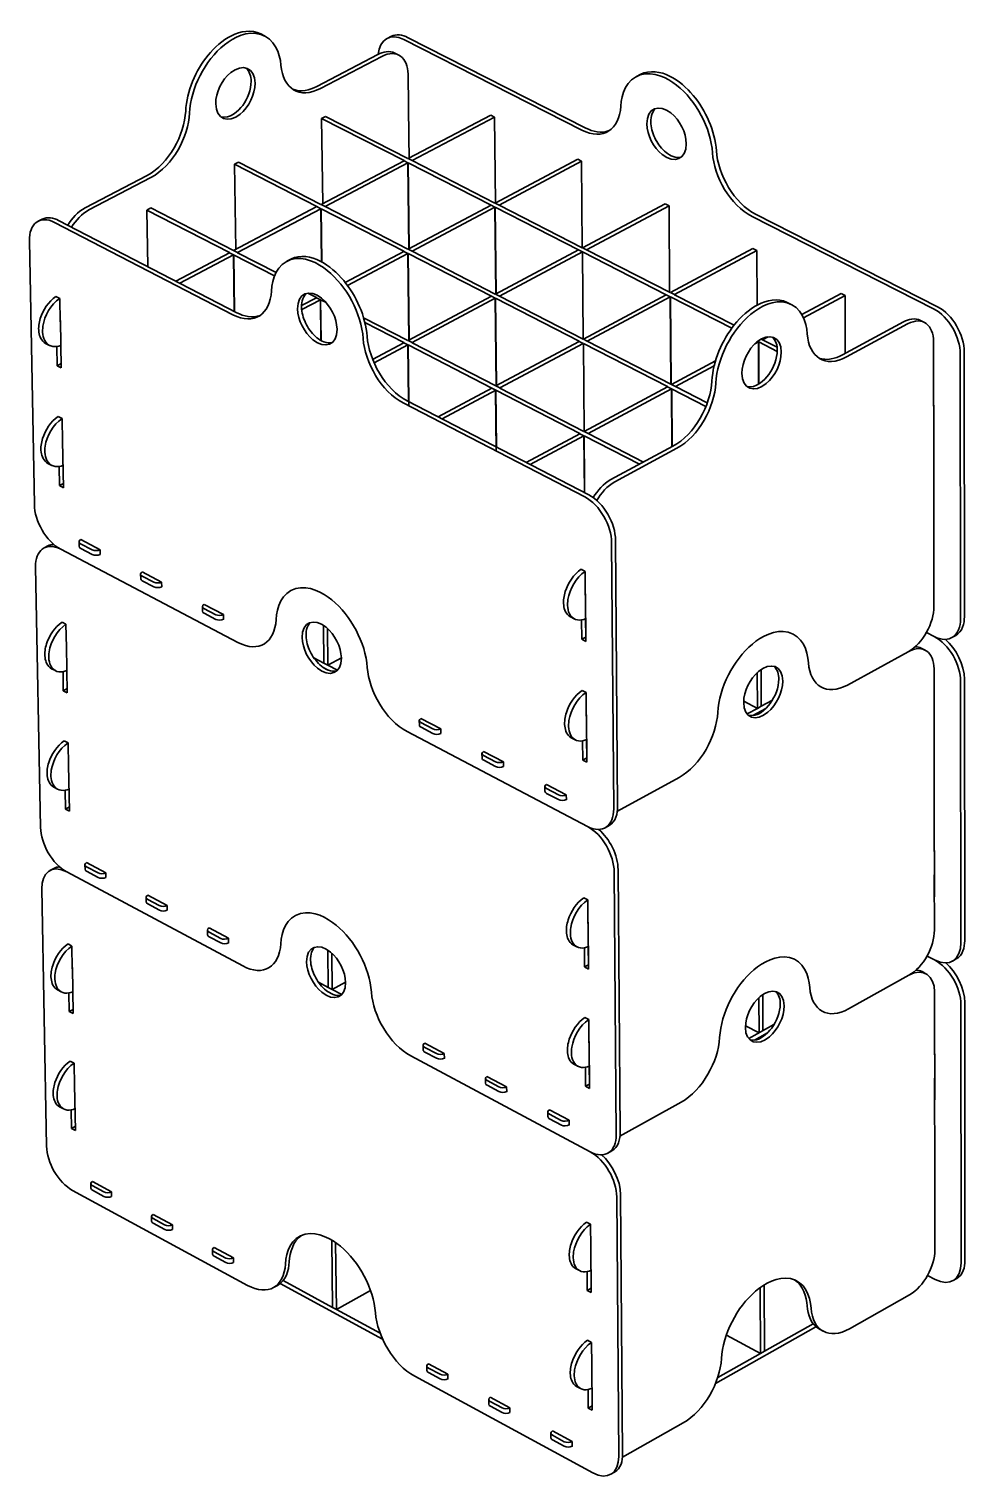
# Model space of a CAD drawing. Header units: inches. Extents: x 7 to 893, y -612 to 911.
# Drawn here: x 454.7 to 634.4, y 632 to 910.5 of the extents above; entities that cross this region are included whole.
import ezdxf

# ---------------------------------------------------------------- set-up
doc = ezdxf.new("R2010")
doc.units = ezdxf.units.IN
doc.header["$MEASUREMENT"] = 0
doc.layers.add('cut', color=7, linetype='Continuous')

msp = doc.modelspace()

# ---------------------------------------------------------------- linework, layer by layer
at = {"layer": 'cut', "color": 7, "lineweight": 35, "true_color": 0xffffff}
for points in [[(499.21, 909.57), (499.92, 909.21)], [(523.49, 908.71), (524.21, 909.09)], [(526.66, 908.49), (560.87, 891.12)], [(527.4, 908.88), (561.61, 891.52)], [(509.95, 899.48), (521.7, 905.64)], [(510.69, 899.1), (522.45, 905.26)], [(524.96, 905.88), (525.7, 905.51)], [(527.5, 901.84), (527.64, 889.78)], [(571.35, 901.4), (572.07, 901.78)], [(511.63, 893.75), (510.88, 893.36)], [(510.88, 893.36), (511.1, 877.02)], [(526.71, 885.27), (510.88, 893.36)], [(527.46, 885.67), (511.63, 893.75)], [(527.51, 885.67), (543.35, 894.01)], [(528.26, 885.28), (544.1, 893.63)], [(544.1, 893.63), (543.35, 894.01)], [(544.1, 893.63), (544.27, 877.16)], [(527.69, 885.76), (527.64, 889.78)], [(494.92, 884.99), (494.17, 884.59)], [(494.17, 884.59), (494.41, 868.23)], [(510, 876.46), (494.17, 884.59)], [(510.75, 876.86), (494.92, 884.99)], [(510.8, 876.86), (526.71, 885.25)], [(511.55, 876.48), (527.46, 884.86)], [(526.71, 885.25), (526.71, 885.27)], [(527.46, 884.86), (526.71, 885.25)], [(527.67, 868.37), (527.46, 884.86)], [(527.46, 884.86), (527.66, 868.37)], [(528.26, 885.28), (527.51, 885.67)], [(527.51, 884.86), (527.71, 868.39)], [(543.42, 876.74), (527.51, 884.86)], [(528.26, 885.26), (528.26, 885.28)], [(544.17, 877.13), (528.26, 885.26)], [(544.22, 877.13), (560.05, 885.52)], [(544.97, 876.75), (560.8, 885.14)], [(560.8, 885.14), (560.05, 885.52)], [(560.8, 885.14), (560.94, 868.56)], [(465.5, 876.2), (477.4, 882.44)], [(466.24, 875.82), (478.14, 882.05)], [(478.13, 876.18), (477.37, 875.78)], [(477.37, 875.78), (477.56, 864.93)], [(493.21, 867.62), (477.37, 875.78)], [(493.96, 868.01), (478.13, 876.18)], [(494.01, 868.01), (510, 876.44)], [(494.76, 867.63), (510.75, 876.05)], [(510, 876.44), (510, 876.46)], [(510.75, 876.05), (510, 876.44)], [(510.9, 865.85), (510.75, 876.05)], [(510.75, 876.05), (510.89, 865.86)], [(511.55, 876.48), (510.8, 876.86)], [(510.8, 876.05), (510.94, 865.83)], [(526.7, 867.89), (510.8, 876.05)], [(511.55, 876.45), (511.55, 876.48)], [(527.46, 868.29), (511.55, 876.45)], [(527.51, 868.29), (543.42, 876.71)], [(528.26, 867.9), (544.17, 876.33)], [(543.42, 876.71), (543.42, 876.74)], [(544.17, 876.33), (543.42, 876.71)], [(544.17, 876.33), (544.34, 859.7)], [(544.34, 859.71), (544.17, 876.33)], [(544.97, 876.75), (544.22, 877.13)], [(544.22, 876.33), (544.39, 859.73)], [(560.2, 868.16), (544.22, 876.33)], [(544.97, 876.72), (544.97, 876.75)], [(560.94, 868.56), (544.97, 876.72)], [(560.99, 868.56), (576.83, 876.98)], [(561.75, 868.18), (577.59, 876.6)], [(577.59, 876.6), (576.83, 876.98)], [(577.59, 876.6), (577.7, 860.01)], [(594.29, 874.93), (629.13, 857.24)], [(456.48, 873.64), (457.22, 874.03)], [(493.86, 855.7), (459.64, 873.4)], [(494.62, 856.1), (460.4, 873.8)], [(593.54, 874.53), (628.38, 856.84)], [(454.79, 869.91), (455.75, 819.3)], [(482.9, 862.16), (493.21, 867.59)], [(483.65, 861.77), (493.95, 867.2)], [(493.21, 867.59), (493.21, 867.62)], [(493.95, 867.2), (493.21, 867.59)], [(493.95, 867.2), (494.12, 856.36)], [(494, 867.2), (494.17, 856.33)], [(501.85, 863.16), (494, 867.2)], [(494.76, 867.63), (494.01, 868.01)], [(494.14, 856.35), (494.02, 867.21)], [(494.76, 867.6), (494.76, 867.63)], [(502.14, 863.8), (494.76, 867.6)], [(504.24, 865.97), (504.97, 866.36)], [(515.42, 861.89), (526.7, 867.86)], [(515.85, 861.33), (527.46, 867.48)], [(526.7, 867.86), (526.7, 867.89)], [(527.46, 867.48), (526.7, 867.86)], [(527.46, 867.48), (527.65, 850.83)], [(528.26, 867.9), (527.51, 868.29)], [(527.51, 867.48), (527.7, 850.86)], [(543.48, 859.28), (527.51, 867.48)], [(527.66, 850.83), (527.52, 867.48)], [(528.26, 867.88), (528.26, 867.9)], [(544.24, 859.68), (528.26, 867.88)], [(544.29, 859.68), (560.2, 868.14)], [(545.04, 859.29), (560.95, 867.75)], [(560.2, 868.14), (560.2, 868.16)], [(560.95, 867.75), (560.2, 868.14)], [(561.12, 851.04), (560.95, 867.75)], [(561.75, 868.18), (560.99, 868.56)], [(577.05, 859.55), (561, 867.75)], [(561.75, 868.15), (561.75, 868.18)], [(577.8, 859.95), (561.75, 868.15)], [(577.85, 859.95), (593.68, 868.41)], [(578.61, 859.56), (594.44, 868.03)], [(594.44, 868.03), (593.68, 868.41)], [(594.44, 868.03), (594.49, 857.55)], [(460.65, 858.83), (459.9, 859.22)], [(460.65, 858.83), (460.73, 854.32)], [(507.04, 857.46), (509.91, 858.97)], [(507.07, 856.69), (510.66, 858.59)], [(509.91, 859), (508.28, 859.84)], [(509.91, 858.97), (509.91, 859)], [(510.66, 858.59), (509.91, 858.97)], [(510.66, 858.59), (510.77, 850.77)], [(510.71, 858.59), (510.82, 850.75)], [(511.74, 858.06), (510.71, 858.59)], [(527.5, 850.75), (543.48, 859.25)], [(528.25, 850.36), (544.24, 858.86)], [(543.48, 859.25), (543.48, 859.28)], [(544.24, 858.86), (543.48, 859.25)], [(544.24, 858.86), (544.41, 842.08)], [(545.04, 859.29), (544.29, 859.68)], [(544.41, 842.08), (544.29, 858.86)], [(544.29, 858.86), (544.46, 842.11)], [(560.34, 850.62), (544.29, 858.86)], [(545.04, 859.26), (545.04, 859.29)], [(561.09, 851.02), (545.04, 859.26)], [(561.14, 851.02), (577.05, 859.53)], [(561.9, 850.63), (577.81, 859.14)], [(577.05, 859.53), (577.05, 859.55)], [(577.81, 859.14), (577.05, 859.53)], [(577.97, 842.36), (577.81, 859.14)], [(577.81, 859.14), (577.92, 842.39)], [(578.61, 859.56), (577.85, 859.95)], [(577.86, 859.14), (577.97, 842.36)], [(589.64, 853.12), (577.86, 859.14)], [(578.61, 859.54), (578.61, 859.56)], [(590.07, 853.68), (578.61, 859.54)], [(600.29, 858.06), (601.02, 857.69)], [(603.06, 855.74), (610.61, 859.8)], [(603.38, 855.12), (611.38, 859.41)], [(611.38, 859.41), (610.61, 859.8)], [(611.38, 859.41), (611.41, 848.29)], [(527.45, 850.75), (518.95, 855.13)], [(460.73, 854.59), (460.75, 854.57)], [(460.73, 854.32), (460.76, 854.34)], [(460.75, 854.57), (460.92, 845.52)], [(526.69, 850.35), (519.2, 854.21)], [(622.61, 854.32), (610.86, 848)], [(623.38, 853.93), (611.63, 847.6)], [(625.85, 854.6), (626.62, 854.22)], [(458.64, 849.83), (457.92, 850.2)], [(460.15, 845.92), (460.08, 849.61)], [(520.69, 847.13), (526.69, 850.32)], [(520.96, 846.48), (527.45, 849.93)], [(526.69, 850.32), (526.69, 850.35)], [(527.45, 849.93), (526.69, 850.32)], [(527.45, 849.93), (527.58, 839.05)], [(527.64, 838.33), (527.45, 849.93)], [(528.25, 850.36), (527.5, 850.75)], [(527.5, 849.93), (527.63, 839.03)], [(543.55, 841.65), (527.5, 849.93)], [(528.25, 850.33), (528.25, 850.36)], [(544.31, 842.05), (528.25, 850.33)], [(544.36, 842.05), (560.34, 850.6)], [(545.12, 841.66), (561.1, 850.21)], [(560.34, 850.6), (560.34, 850.62)], [(561.1, 850.21), (560.34, 850.6)], [(561.9, 850.63), (561.14, 851.02)], [(561.15, 850.21), (561.29, 833.32)], [(577.27, 841.93), (561.15, 850.21)], [(561.9, 850.61), (561.9, 850.63)], [(578.03, 842.33), (561.9, 850.61)], [(594.08, 850.12), (594.75, 850.48)], [(594.75, 850.48), (594.58, 850.57)], [(594.74, 850.49), (594.74, 850.68)], [(594.75, 850.48), (594.79, 842.4)], [(594.83, 842.42), (594.79, 850.72)], [(594.8, 850.48), (594.84, 842.43)], [(598.36, 848.66), (594.8, 850.48)], [(595.55, 850.91), (595.29, 851.04)], [(595.55, 850.91), (596.61, 851.48)], [(595.55, 850.89), (595.55, 850.91)], [(598.33, 849.46), (595.55, 850.89)], [(628.38, 838.14), (628.36, 850.54)], [(578.08, 842.33), (586.52, 846.86)], [(633.5, 848.16), (633.55, 797.37)], [(634.25, 848.56), (634.29, 797.78)], [(460.91, 846.32), (460.15, 845.92)], [(460.92, 845.52), (460.15, 845.92)], [(578.84, 841.94), (586.26, 845.93)], [(533.25, 836.12), (543.55, 841.62)], [(534.01, 835.73), (544.31, 841.23)], [(543.55, 841.62), (543.55, 841.65)], [(544.31, 841.23), (543.55, 841.62)], [(544.38, 829.52), (544.26, 841.23)], [(544.31, 841.23), (544.42, 830.34)], [(545.12, 841.66), (544.36, 842.05)], [(544.36, 841.23), (544.47, 830.32)], [(560.49, 832.92), (544.36, 841.23)], [(545.12, 841.64), (545.12, 841.66)], [(561.24, 833.32), (545.12, 841.64)], [(561.17, 842.12), (561.21, 842.15)], [(561.21, 842.12), (561.17, 842.15)], [(561.29, 833.32), (577.27, 841.9)], [(562.06, 832.93), (578.04, 841.51)], [(577.27, 841.9), (577.27, 841.93)], [(578.04, 841.51), (577.27, 841.9)], [(578.04, 841.51), (578.11, 830.36)], [(578.84, 841.94), (578.08, 842.33)], [(578.09, 841.51), (578.16, 830.38)], [(584.67, 838.13), (578.09, 841.51)], [(578.16, 830.38), (578.12, 841.33)], [(578.84, 841.92), (578.84, 841.94)], [(584.93, 838.79), (578.84, 841.92)], [(561.4, 820.76), (526.55, 838.79)], [(562.16, 821.17), (527.31, 839.19)], [(628.41, 838.36), (628.38, 838.37)], [(628.42, 829.28), (628.41, 838.36)], [(461.08, 835.78), (460.33, 836.17)], [(461.08, 835.78), (461.16, 831.3)], [(628.41, 838.15), (628.38, 838.14)], [(550.19, 827.36), (560.49, 832.89)], [(560.49, 832.89), (560.49, 832.92)], [(561.25, 832.5), (560.49, 832.89)], [(562.06, 832.93), (561.29, 833.32)], [(562.06, 832.9), (562.06, 832.93)], [(572.67, 827.43), (562.06, 832.9)], [(628.39, 833.6), (628.41, 833.61)], [(628.42, 815.05), (628.39, 833.6)], [(461.16, 831.56), (461.18, 831.54)], [(461.16, 831.3), (461.19, 831.31)], [(461.18, 831.54), (461.35, 822.53)], [(550.95, 826.96), (561.25, 832.5)], [(561.25, 832.5), (561.34, 821.59)], [(561.3, 832.5), (561.37, 823.71)], [(561.3, 832.5), (561.39, 821.56)], [(571.92, 827.02), (561.3, 832.5)], [(578.33, 830.47), (566.43, 824.07)], [(579.1, 830.08), (567.2, 823.67)], [(628.39, 830.08), (628.42, 830.07)], [(459.08, 826.81), (458.35, 827.19)], [(628.39, 829.29), (628.42, 829.28)], [(460.58, 822.93), (460.51, 826.6)], [(561.36, 824.51), (561.31, 824.53)], [(561.32, 824.51), (561.36, 824.53)], [(461.33, 823.33), (460.58, 822.93)], [(461.35, 822.53), (460.58, 822.93)], [(561.32, 823.71), (561.37, 823.74)], [(561.37, 823.71), (561.32, 823.74)], [(628.44, 815.27), (628.42, 815.28)], [(628.44, 815.06), (628.42, 815.05)], [(628.45, 806.23), (628.44, 815.27)], [(457.62, 810.97), (458.36, 811.36)], [(494.81, 792.84), (460.81, 810.72)], [(464.35, 811.28), (464.33, 812.17)], [(464.64, 811.79), (466.86, 810.62)], [(464.65, 812.58), (468.36, 810.63)], [(464.65, 810.89), (466.88, 809.72)], [(468.36, 810.63), (468.38, 809.7)], [(566.96, 760.91), (566.56, 812)], [(567.72, 761.33), (567.32, 812.41)], [(628.42, 810.53), (628.45, 810.54)], [(628.44, 799.77), (628.42, 810.53)], [(468.38, 809.7), (468.35, 809.72)], [(455.98, 807.34), (456.94, 757.37)], [(476.16, 805.07), (476.15, 805.96)], [(476.45, 805.58), (478.69, 804.41)], [(476.47, 806.38), (480.19, 804.42)], [(560.7, 806.88), (561.47, 806.48)], [(561.5, 801.94), (561.47, 806.48)], [(628.43, 807.04), (628.45, 807.02)], [(628.43, 806.25), (628.45, 806.23)], [(476.47, 804.68), (478.71, 803.51)], [(480.21, 803.49), (480.18, 803.5)], [(480.19, 804.42), (480.21, 803.49)], [(561.5, 802.2), (561.55, 802.17)], [(561.55, 802.17), (561.63, 793.04)], [(488.02, 798.84), (488.01, 799.73)], [(488.31, 799.35), (490.56, 798.17)], [(488.32, 800.15), (492.06, 798.18)], [(561.56, 801.96), (561.5, 801.94)], [(461.81, 796.33), (461.07, 796.72)], [(488.33, 798.45), (490.57, 797.27)], [(492.07, 797.25), (492.05, 797.27)], [(492.06, 798.18), (492.07, 797.25)], [(559.38, 797.38), (558.64, 797.77)], [(560.84, 793.45), (560.81, 797.18)], [(561.6, 793.87), (561.57, 797.4)], [(461.81, 796.33), (461.89, 791.88)], [(511.34, 788.86), (511.25, 796.12)], [(512.1, 788.46), (512, 795.54)], [(561.6, 793.87), (560.84, 793.45)], [(561.62, 793.85), (561.6, 793.87)], [(627, 794.74), (628.47, 793.99)], [(632.61, 794.18), (631.87, 793.77)], [(461.89, 792.13), (461.91, 792.12)], [(461.89, 791.88), (461.92, 791.89)], [(461.91, 792.12), (462.08, 783.18)], [(561.63, 793.04), (560.84, 793.45)], [(623.5, 791.06), (611.83, 784.67)], [(626.01, 791.75), (626.77, 791.35)], [(509.43, 789.86), (511.34, 788.86)], [(512.1, 788.46), (511.34, 788.86)], [(514.68, 789.86), (512.1, 788.46)], [(512.1, 788.46), (513.92, 787.5)], [(459.78, 787.43), (459.07, 787.81)], [(461.31, 783.59), (461.25, 787.22)], [(511.3, 787.99), (512.17, 787.53)], [(511.61, 787.82), (511.62, 787.79)], [(511.63, 787.78), (511.63, 787.81)], [(511.67, 787.79), (511.67, 787.76)], [(594.55, 780.2), (594.51, 787.06)], [(595.3, 780.61), (595.26, 787.65)], [(628.47, 775.53), (628.46, 787.77)], [(634.3, 785.77), (634.34, 735.63)], [(462.06, 783.99), (461.31, 783.59)], [(462.08, 783.18), (461.31, 783.59)], [(560.9, 783.64), (561.66, 783.24)], [(561.7, 778.71), (561.66, 783.24)], [(633.56, 785.36), (633.61, 735.22)], [(591.93, 781.57), (594.55, 780.2)], [(592.58, 779.13), (594.55, 780.2)], [(593.67, 778.82), (596.19, 780.2)], [(595.3, 780.61), (594.55, 780.2)], [(595.3, 780.61), (597.43, 781.78)], [(529.66, 776.96), (529.65, 777.85)], [(529.97, 778.27), (533.75, 776.28)], [(529.97, 777.46), (532.24, 776.27)], [(561.7, 778.97), (561.75, 778.95)], [(561.75, 778.74), (561.7, 778.71)], [(561.75, 778.95), (561.82, 769.86)], [(595.09, 779.6), (595.09, 779.34)], [(595.13, 779.36), (595.13, 779.62)], [(595.14, 779.62), (595.14, 779.37)], [(561.93, 757.54), (527.29, 775.76)], [(529.98, 776.56), (532.25, 775.37)], [(533.76, 775.35), (533.73, 775.37)], [(533.75, 776.28), (533.76, 775.35)], [(559.58, 774.17), (558.83, 774.56)], [(628.5, 775.74), (628.47, 775.76)], [(628.5, 775.54), (628.47, 775.53)], [(628.51, 766.78), (628.5, 775.74)], [(462.23, 773.57), (461.49, 773.96)], [(462.23, 773.57), (462.31, 769.14)], [(541.69, 770.64), (541.68, 771.53)], [(542, 771.95), (545.79, 769.96)], [(561.03, 770.28), (561, 773.97)], [(561.79, 770.69), (561.76, 774.2)], [(462.31, 769.4), (462.33, 769.38)], [(462.31, 769.14), (462.34, 769.15)], [(462.33, 769.38), (462.5, 760.49)], [(542, 771.14), (544.28, 769.94)], [(542.01, 770.24), (544.29, 769.04)], [(545.8, 769.02), (545.77, 769.04)], [(545.79, 769.96), (545.8, 769.02)], [(561.79, 770.69), (561.03, 770.28)], [(561.82, 769.86), (561.03, 770.28)], [(561.82, 770.68), (561.79, 770.69)], [(628.48, 771.04), (628.51, 771.06)], [(628.51, 752.73), (628.48, 771.04)], [(579.51, 766.96), (567.69, 760.49)], [(628.48, 767.59), (628.51, 767.58)], [(628.49, 766.8), (628.51, 766.78)], [(460.21, 764.71), (459.49, 765.09)], [(461.74, 760.89), (461.67, 764.5)], [(553.76, 764.29), (553.76, 765.19)], [(554.07, 765.61), (557.87, 763.61)], [(554.07, 764.8), (556.36, 763.6)], [(554.08, 763.89), (556.36, 762.69)], [(557.87, 763.61), (557.88, 762.67)], [(462.48, 761.3), (461.74, 760.89)], [(462.5, 760.49), (461.74, 760.89)], [(557.88, 762.67), (557.85, 762.69)], [(566.07, 757.72), (565.32, 757.31)], [(628.53, 752.95), (628.51, 752.96)], [(628.53, 752.74), (628.51, 752.73)], [(628.54, 744.03), (628.53, 752.95)], [(458.75, 749.09), (459.49, 749.49)], [(465.48, 749.33), (465.46, 750.21)], [(465.77, 749.83), (467.98, 748.65)], [(465.78, 750.63), (469.47, 748.66)], [(568.2, 698.83), (567.81, 749.25)], [(495.76, 730.78), (461.96, 748.83)], [(465.78, 748.94), (468, 747.76)], [(469.49, 747.74), (469.46, 747.76)], [(469.47, 748.66), (469.49, 747.74)], [(567.45, 698.41), (567.06, 748.83)], [(628.51, 748.27), (628.54, 748.28)], [(628.53, 737.65), (628.51, 748.27)], [(457.17, 745.55), (458.11, 696.21)], [(477.22, 743.06), (477.21, 743.94)], [(477.52, 744.36), (481.23, 742.38)], [(561.23, 743.85), (561.99, 743.45)], [(628.52, 744.84), (628.54, 744.82)], [(628.52, 744.04), (628.54, 744.03)], [(477.51, 743.56), (479.73, 742.37)], [(477.53, 742.67), (479.75, 741.48)], [(481.24, 741.46), (481.21, 741.48)], [(481.23, 742.38), (481.24, 741.46)], [(562.03, 738.96), (561.99, 743.45)], [(489.3, 738.07), (493.02, 736.09)], [(562.03, 739.22), (562.08, 739.2)], [(562.08, 738.99), (562.03, 738.96)], [(562.08, 739.2), (562.15, 730.19)], [(489, 736.77), (488.99, 737.65)], [(489.3, 737.27), (491.53, 736.08)], [(489.31, 736.38), (491.54, 735.19)], [(493.02, 736.09), (493.03, 735.17)], [(462.95, 734.61), (462.22, 735.01)], [(462.95, 734.61), (463.04, 730.22)], [(493.03, 735.17), (493.01, 735.18)], [(512.18, 726.67), (512.09, 733.82)], [(512.93, 726.27), (512.84, 733.24)], [(559.88, 734.46), (559.15, 734.85)], [(561.37, 730.6), (561.34, 734.26)], [(562.09, 734.49), (562.12, 731.02)], [(627.12, 732.69), (628.56, 731.94)], [(463.03, 730.47), (463.06, 730.46)], [(463.04, 730.22), (463.06, 730.23)], [(463.06, 730.46), (463.22, 721.64)], [(562.12, 731.02), (561.37, 730.6)], [(562.15, 730.19), (561.37, 730.6)], [(562.15, 731), (562.12, 731.02)], [(632.72, 732.12), (631.99, 731.71)], [(510.28, 727.69), (512.18, 726.67)], [(515.5, 727.68), (512.93, 726.27)], [(623.62, 728.99), (612.03, 722.53)], [(626.15, 729.69), (626.91, 729.3)], [(460.9, 725.82), (460.2, 726.2)], [(462.46, 722.04), (462.39, 725.61)], [(512.14, 725.81), (513, 725.35)], [(512.93, 726.27), (512.18, 726.67)], [(512.45, 725.64), (512.45, 725.62)], [(512.47, 725.61), (512.47, 725.64)], [(512.5, 725.62), (512.5, 725.59)], [(512.93, 726.27), (514.76, 725.3)], [(594.86, 717.93), (594.82, 724.68)], [(595.6, 718.35), (595.57, 725.28)], [(628.56, 713.71), (628.55, 725.8)], [(463.21, 722.45), (462.46, 722.04)], [(463.22, 721.64), (462.46, 722.04)], [(633.62, 723.36), (633.66, 673.85)], [(634.35, 723.77), (634.4, 674.27)], [(561.42, 720.91), (562.18, 720.51)], [(562.22, 716.04), (562.18, 720.51)], [(592.26, 719.31), (594.86, 717.93)], [(592.89, 716.84), (597.72, 719.53)], [(530.69, 715.98), (534.45, 713.98)], [(562.22, 716.3), (562.27, 716.27)], [(562.27, 716.07), (562.22, 716.04)], [(562.27, 716.27), (562.34, 707.3)], [(593.98, 716.55), (596.48, 717.94)], [(595.4, 717.34), (595.4, 717.08)], [(595.44, 717.11), (595.44, 717.36)], [(595.45, 717.37), (595.45, 717.11)], [(562.44, 695.14), (528.03, 713.53)], [(530.39, 714.68), (530.38, 715.56)], [(530.69, 715.17), (532.94, 713.96)], [(530.7, 714.27), (532.95, 713.07)], [(534.46, 713.05), (534.43, 713.07)], [(534.45, 713.98), (534.46, 713.05)], [(628.59, 713.93), (628.56, 713.94)], [(628.59, 713.72), (628.56, 713.71)], [(628.6, 705.08), (628.59, 713.93)], [(463.37, 712.14), (462.64, 712.54)], [(463.37, 712.14), (463.45, 707.77)], [(560.08, 711.55), (559.34, 711.94)], [(561.56, 707.72), (561.53, 711.35)], [(562.28, 711.59), (562.31, 708.14)], [(463.45, 708.02), (463.47, 708.01)], [(463.45, 707.77), (463.48, 707.78)], [(463.47, 708.01), (463.64, 699.22)], [(542.34, 708.29), (542.33, 709.17)], [(542.64, 709.6), (546.41, 707.59)], [(542.65, 708.78), (544.91, 707.57)], [(542.65, 707.89), (544.92, 706.68)], [(546.41, 707.59), (546.42, 706.66)], [(562.31, 708.14), (561.56, 707.72)], [(562.34, 707.3), (561.56, 707.72)], [(562.34, 708.12), (562.31, 708.14)], [(628.57, 709.28), (628.6, 709.3)], [(628.6, 691.2), (628.57, 709.28)], [(546.42, 706.66), (546.39, 706.68)], [(579.91, 704.66), (568.17, 698.12)], [(628.58, 705.89), (628.6, 705.88)], [(628.58, 705.09), (628.6, 705.08)], [(461.32, 703.38), (460.61, 703.77)], [(462.88, 699.63), (462.81, 703.18)], [(554.33, 701.89), (554.33, 702.77)], [(554.64, 703.2), (558.42, 701.18)], [(554.64, 702.38), (556.91, 701.17)], [(463.62, 700.04), (462.88, 699.63)], [(463.64, 699.22), (462.88, 699.63)], [(554.65, 701.48), (556.92, 700.27)], [(558.43, 700.26), (558.4, 700.27)], [(558.42, 701.18), (558.43, 700.26)], [(566.6, 695.31), (565.86, 694.9)], [(628.62, 691.42), (628.6, 691.43)], [(628.62, 691.22), (628.6, 691.2)], [(628.63, 682.61), (628.62, 691.42)], [(466.6, 688.16), (466.58, 689.03)], [(466.88, 688.65), (469.08, 687.45)], [(466.89, 689.45), (470.56, 687.46)], [(463.1, 687.72), (496.69, 669.5)], [(466.9, 687.77), (469.1, 686.58)], [(470.58, 686.56), (470.55, 686.57)], [(470.56, 687.46), (470.58, 686.56)], [(567.93, 636.7), (567.54, 686.49)], [(568.68, 637.13), (568.29, 686.9)], [(628.6, 686.8), (628.63, 686.81)], [(628.62, 676.31), (628.6, 686.8)], [(478.27, 681.83), (478.25, 682.7)], [(478.57, 683.13), (482.25, 681.13)], [(628.61, 683.43), (628.63, 683.42)], [(628.61, 682.63), (628.63, 682.61)], [(478.56, 682.32), (480.76, 681.12)], [(478.57, 681.44), (480.78, 680.24)], [(482.26, 680.22), (482.23, 680.24)], [(482.25, 681.13), (482.26, 680.22)], [(561.75, 681.64), (562.51, 681.23)], [(562.55, 676.8), (562.51, 681.23)], [(513.01, 665.27), (512.84, 678.21)], [(513.75, 664.87), (513.58, 677.73)], [(562.54, 677.06), (562.59, 677.03)], [(562.6, 676.83), (562.55, 676.8)], [(562.59, 677.03), (562.67, 668.14)], [(489.98, 675.48), (489.96, 676.35)], [(490.27, 676.78), (493.97, 674.78)], [(490.27, 675.97), (492.48, 674.76)], [(490.28, 675.09), (492.5, 673.89)], [(493.97, 674.78), (493.98, 673.87)], [(493.98, 673.87), (493.95, 673.88)], [(560.38, 672.35), (559.66, 672.74)], [(561.89, 668.56), (561.86, 672.15)], [(562.64, 668.98), (562.61, 672.39)], [(628.65, 670.67), (627.23, 671.43)], [(502.4, 669.51), (501.68, 669.11)], [(502.92, 669.87), (522.59, 659.21)], [(503.49, 670.43), (513.01, 665.27)], [(520.3, 668.52), (513.75, 664.87)], [(562.64, 668.98), (561.89, 668.56)], [(562.67, 668.14), (561.89, 668.56)], [(562.66, 668.96), (562.64, 668.98)], [(595.16, 656.45), (595.1, 669.1)], [(595.9, 656.87), (595.84, 669.59)], [(632.82, 670.84), (632.1, 670.44)], [(612.22, 661.19), (623.74, 667.7)], [(513.75, 664.87), (513.01, 665.27)], [(513.75, 664.87), (522.12, 660.33)], [(586.51, 650.69), (605.79, 661.57)], [(595.9, 656.87), (605.25, 662.15)], [(607.18, 660.72), (606.47, 661.1)], [(561.94, 658.99), (562.7, 658.58)], [(562.74, 654.17), (562.7, 658.58)], [(588.59, 659.98), (595.16, 656.45)], [(586.93, 651.81), (595.16, 656.45)], [(595.9, 656.87), (595.16, 656.45)], [(528.76, 652.1), (562.96, 633.54)], [(531.1, 653.19), (531.09, 654.05)], [(531.4, 654.48), (535.14, 652.46)], [(531.4, 653.66), (533.64, 652.45)], [(531.41, 652.78), (533.65, 651.57)], [(535.14, 652.46), (535.15, 651.55)], [(562.73, 654.43), (562.78, 654.4)], [(562.78, 654.2), (562.74, 654.17)], [(562.78, 654.4), (562.86, 645.55)], [(535.15, 651.55), (535.12, 651.56)], [(560.58, 649.73), (559.84, 650.12)], [(562.08, 645.97), (562.05, 649.53)], [(562.82, 646.39), (562.8, 649.78)], [(542.98, 646.74), (542.97, 647.61)], [(543.28, 648.04), (547.03, 646.01)], [(543.28, 647.22), (545.53, 646)], [(543.29, 646.34), (545.54, 645.12)], [(562.82, 646.39), (562.08, 645.97)], [(562.85, 646.37), (562.82, 646.39)], [(547.04, 645.1), (547.01, 645.12)], [(547.03, 646.01), (547.04, 645.1)], [(562.86, 645.55), (562.08, 645.97)], [(554.9, 640.28), (554.89, 641.15)], [(555.2, 641.58), (558.96, 639.55)], [(555.2, 640.76), (557.46, 639.53)], [(568.66, 636.56), (580.31, 643.15)], [(555.21, 639.87), (557.47, 638.65)], [(558.96, 638.63), (558.94, 638.65)], [(558.96, 639.55), (558.96, 638.63)], [(567.13, 633.69), (566.4, 633.28)]]:
    msp.add_lwpolyline(points, dxfattribs=at)
for points, knots in [([(484.8, 894.77), (484.98, 898.58), (486.71, 902.58), (489.1, 905.49), (490.31, 906.96), (491.84, 908.35), (493.57, 909.22), (495.27, 910.07), (497.37, 910.51), (499.21, 909.57)], [0, 0, 0, 0, 1, 1, 1, 2, 2, 2, 3, 3, 3, 3]), ([(485.55, 894.38), (485.77, 899.17), (488.48, 904.48), (492.23, 907.48), (494.03, 908.92), (496.7, 910.26), (499.21, 909.49), (501.86, 908.68), (502.9, 905.96), (503.09, 903.55)], [0, 0, 0, 0, 1, 1, 1, 2, 2, 2, 3, 3, 3, 3]), ([(498.11, 900.13), (498.07, 903.13), (495.72, 903.97), (493.44, 902.15), (491.76, 900.81), (490.54, 898.35), (490.57, 896.19), (490.61, 893.19), (492.97, 892.35), (495.25, 894.17), (496.92, 895.51), (498.14, 897.97), (498.11, 900.13)], [0, 0, 0, 0, 1, 1, 1, 2, 2, 2, 3, 3, 3, 4, 4, 4, 4]), ([(568.32, 895.69), (568.46, 898.09), (569.42, 900.85), (572.06, 901.7), (574.56, 902.5), (577.24, 901.17), (579.05, 899.75), (582.82, 896.8), (585.6, 891.54), (585.93, 886.76)], [0, 0, 0, 0, 1, 1, 1, 2, 2, 2, 3, 3, 3, 3]), ([(572.07, 901.78), (573.9, 902.75), (576.01, 902.31), (577.7, 901.48), (579.44, 900.62), (580.98, 899.25), (582.21, 897.79), (584.62, 894.92), (586.42, 890.97), (586.67, 887.16)], [0, 0, 0, 0, 1, 1, 1, 2, 2, 2, 3, 3, 3, 3]), ([(491.57, 893.67), (493.24, 893.22), (494.92, 894.74), (495.75, 895.87), (496.7, 897.15), (497.39, 898.88), (497.36, 900.51)], [0, 0, 0, 0, 1, 1, 1, 2, 2, 2, 2]), ([(580.9, 888.5), (580.89, 890.65), (579.63, 893.09), (577.95, 894.41), (575.64, 896.22), (573.32, 895.35), (573.33, 892.34), (573.35, 890.18), (574.61, 887.74), (576.29, 886.42), (578.59, 884.61), (580.92, 885.48), (580.9, 888.5)], [0, 0, 0, 0, 1, 1, 1, 2, 2, 2, 3, 3, 3, 4, 4, 4, 4]), ([(575.02, 895.27), (574.18, 894.56), (574.02, 893.31), (574.1, 892.34), (574.18, 891.23), (574.5, 890.27), (575.02, 889.3), (575.53, 888.33), (576.14, 887.53), (577.01, 886.84), (577.78, 886.23), (578.9, 885.66), (579.96, 885.96)], [0, 0, 0, 0, 1, 1, 1, 2, 2, 2, 3, 3, 3, 4, 4, 4, 4]), ([(518.87, 851.15), (518.52, 855.93), (515.72, 861.21), (511.98, 864.21), (510.19, 865.64), (507.5, 867.05), (504.99, 866.28), (502.32, 865.45), (501.38, 862.64), (501.26, 860.24)], [0, 0, 0, 0, 1, 1, 1, 2, 2, 2, 3, 3, 3, 3]), ([(519.63, 851.55), (519.35, 855.37), (517.54, 859.35), (515.13, 862.25), (513.9, 863.72), (512.36, 865.11), (510.63, 865.99), (508.94, 866.85), (506.81, 867.33), (504.97, 866.36)], [0, 0, 0, 0, 1, 1, 1, 2, 2, 2, 3, 3, 3, 3]), ([(513.85, 852.92), (513.89, 849.87), (511.55, 849.03), (509.24, 850.89), (507.57, 852.23), (506.31, 854.67), (506.28, 856.84), (506.24, 859.89), (508.58, 860.72), (510.89, 858.87), (512.56, 857.53), (513.82, 855.09), (513.85, 852.92)], [0, 0, 0, 0, 1, 1, 1, 2, 2, 2, 3, 3, 3, 4, 4, 4, 4]), ([(457.92, 850.2), (457.1, 850.64), (456.73, 851.54), (456.62, 852.38), (456.5, 853.3), (456.63, 854.13), (456.89, 855), (457.38, 856.59), (458.46, 858.28), (459.9, 859.22)], [0, 0, 0, 0, 1, 1, 1, 2, 2, 2, 3, 3, 3, 3]), ([(460.84, 849.83), (459.81, 849.41), (458.67, 849.47), (457.95, 850.44), (457.3, 851.3), (457.25, 852.54), (457.39, 853.51), (457.68, 855.5), (458.92, 857.71), (460.65, 858.83)], [0, 0, 0, 0, 1, 1, 1, 2, 2, 2, 3, 3, 3, 3]), ([(512.94, 850.38), (511.87, 850.09), (510.75, 850.69), (509.99, 851.3), (509.13, 852), (508.51, 852.81), (508, 853.78), (507.48, 854.75), (507.15, 855.72), (507.06, 856.82), (506.98, 857.79), (507.12, 859.06), (507.95, 859.78)], [0, 0, 0, 0, 1, 1, 1, 2, 2, 2, 3, 3, 3, 4, 4, 4, 4]), ([(600.29, 858.06), (598.43, 859.01), (596.3, 858.5), (594.62, 857.62), (592.89, 856.71), (591.37, 855.29), (590.16, 853.8), (587.78, 850.85), (586.03, 846.83), (585.81, 842.99)], [0, 0, 0, 0, 1, 1, 1, 2, 2, 2, 3, 3, 3, 3]), ([(604.12, 852.02), (603.95, 854.43), (602.95, 857.22), (600.25, 857.99), (597.72, 858.71), (595.05, 857.27), (593.27, 855.8), (589.57, 852.74), (586.85, 847.4), (586.58, 842.59)], [0, 0, 0, 0, 1, 1, 1, 2, 2, 2, 3, 3, 3, 3]), ([(599.13, 848.51), (599.14, 846.34), (597.91, 843.87), (596.26, 842.5), (593.97, 840.61), (591.61, 841.4), (591.59, 844.47), (591.58, 846.64), (592.81, 849.11), (594.47, 850.48), (596.75, 852.37), (599.12, 851.58), (599.13, 848.51)], [0, 0, 0, 0, 1, 1, 1, 2, 2, 2, 3, 3, 3, 4, 4, 4, 4]), ([(598.36, 848.9), (598.37, 847.27), (597.67, 845.52), (596.73, 844.23), (595.91, 843.11), (594.23, 841.51), (592.55, 841.94)], [0, 0, 0, 0, 1, 1, 1, 2, 2, 2, 2]), ([(458.35, 827.19), (457.52, 827.63), (457.16, 828.53), (457.06, 829.37), (456.94, 830.28), (457.07, 831.1), (457.34, 831.97), (457.82, 833.56), (458.9, 835.23), (460.33, 836.17)], [0, 0, 0, 0, 1, 1, 1, 2, 2, 2, 3, 3, 3, 3]), ([(461.27, 826.82), (460.25, 826.4), (459.11, 826.45), (458.38, 827.42), (457.74, 828.28), (457.69, 829.51), (457.83, 830.48), (458.12, 832.46), (459.36, 834.66), (461.08, 835.78)], [0, 0, 0, 0, 1, 1, 1, 2, 2, 2, 3, 3, 3, 3]), ([(560.7, 806.88), (559.26, 805.92), (558.17, 804.22), (557.67, 802.61), (557.4, 801.74), (557.26, 800.9), (557.36, 799.98), (557.46, 799.14), (557.81, 798.2), (558.64, 797.77)], [0, 0, 0, 0, 1, 1, 1, 2, 2, 2, 3, 3, 3, 3]), ([(561.47, 806.48), (559.74, 805.33), (558.49, 803.11), (558.18, 801.11), (558.03, 800.13), (558.05, 798.88), (558.69, 798), (559.41, 797), (560.57, 796.97), (561.59, 797.41)], [0, 0, 0, 0, 1, 1, 1, 2, 2, 2, 3, 3, 3, 3]), ([(519.67, 788.05), (519.31, 792.8), (516.53, 798.02), (512.84, 801.01), (511.08, 802.44), (508.41, 803.86), (505.93, 803.16), (503.24, 802.4), (502.29, 799.63), (502.16, 797.23)], [0, 0, 0, 0, 1, 1, 1, 2, 2, 2, 3, 3, 3, 3]), ([(459.07, 787.81), (458.25, 788.24), (457.9, 789.14), (457.8, 789.97), (457.69, 790.87), (457.82, 791.69), (458.09, 792.55), (458.58, 794.13), (459.65, 795.78), (461.07, 796.72)], [0, 0, 0, 0, 1, 1, 1, 2, 2, 2, 3, 3, 3, 3]), ([(514.68, 789.86), (514.72, 786.81), (512.36, 786.07), (510.09, 787.91), (508.45, 789.25), (507.18, 791.66), (507.16, 793.81), (507.12, 796.86), (509.47, 797.6), (511.74, 795.76), (513.39, 794.42), (514.65, 792.01), (514.68, 789.86)], [0, 0, 0, 0, 1, 1, 1, 2, 2, 2, 3, 3, 3, 4, 4, 4, 4]), ([(513.8, 787.39), (512.75, 787.1), (511.63, 787.69), (510.88, 788.29), (510.02, 788.98), (509.41, 789.78), (508.89, 790.74), (508.37, 791.7), (508.04, 792.66), (507.94, 793.75), (507.85, 794.71), (507.97, 795.97), (508.79, 796.69)], [0, 0, 0, 0, 1, 1, 1, 2, 2, 2, 3, 3, 3, 4, 4, 4, 4]), ([(462, 787.44), (460.99, 787.02), (459.85, 787.05), (459.12, 788.01), (458.48, 788.86), (458.43, 790.09), (458.58, 791.05), (458.87, 793.02), (460.11, 795.21), (461.81, 796.33)], [0, 0, 0, 0, 1, 1, 1, 2, 2, 2, 3, 3, 3, 3]), ([(604.36, 788.93), (604.2, 791.33), (603.18, 794.09), (600.47, 794.79), (597.97, 795.44), (595.32, 793.98), (593.58, 792.52), (589.93, 789.46), (587.21, 784.18), (586.94, 779.41)], [0, 0, 0, 0, 1, 1, 1, 2, 2, 2, 3, 3, 3, 3]), ([(599.41, 785.41), (599.42, 783.25), (598.19, 780.81), (596.56, 779.45), (594.32, 777.57), (591.94, 778.26), (591.92, 781.32), (591.91, 783.48), (593.14, 785.92), (594.77, 787.28), (597.02, 789.16), (599.4, 788.47), (599.41, 785.41)], [0, 0, 0, 0, 1, 1, 1, 2, 2, 2, 3, 3, 3, 4, 4, 4, 4]), ([(598.65, 785.81), (598.66, 784.17), (597.95, 782.43), (597.01, 781.15), (596.19, 780.04), (594.51, 778.43), (592.84, 778.87)], [0, 0, 0, 0, 1, 1, 1, 2, 2, 2, 2]), ([(560.9, 783.64), (559.46, 782.68), (558.38, 780.99), (557.88, 779.39), (557.61, 778.52), (557.47, 777.69), (557.57, 776.77), (557.66, 775.93), (558, 775), (558.83, 774.56)], [0, 0, 0, 0, 1, 1, 1, 2, 2, 2, 3, 3, 3, 3]), ([(561.66, 783.24), (559.95, 782.09), (558.7, 779.87), (558.38, 777.89), (558.23, 776.91), (558.25, 775.66), (558.89, 774.78), (559.61, 773.79), (560.77, 773.77), (561.79, 774.21)], [0, 0, 0, 0, 1, 1, 1, 2, 2, 2, 3, 3, 3, 3]), ([(459.49, 765.09), (458.67, 765.52), (458.33, 766.42), (458.23, 767.25), (458.13, 768.15), (458.26, 768.96), (458.52, 769.81), (459.02, 771.38), (460.08, 773.03), (461.49, 773.96)], [0, 0, 0, 0, 1, 1, 1, 2, 2, 2, 3, 3, 3, 3]), ([(462.42, 764.72), (461.42, 764.3), (460.28, 764.32), (459.55, 765.28), (458.91, 766.12), (458.86, 767.35), (459.01, 768.31), (459.3, 770.28), (460.54, 772.45), (462.23, 773.57)], [0, 0, 0, 0, 1, 1, 1, 2, 2, 2, 3, 3, 3, 3]), ([(561.23, 743.85), (559.81, 742.9), (558.74, 741.22), (558.23, 739.64), (557.96, 738.78), (557.82, 737.96), (557.91, 737.05), (558, 736.21), (558.33, 735.28), (559.15, 734.85)], [0, 0, 0, 0, 1, 1, 1, 2, 2, 2, 3, 3, 3, 3]), ([(520.45, 725.75), (520.1, 730.47), (517.32, 735.64), (513.68, 738.62), (511.95, 740.04), (509.32, 741.48), (506.84, 740.84), (504.15, 740.15), (503.18, 737.41), (503.06, 735.03)], [0, 0, 0, 0, 1, 1, 1, 2, 2, 2, 3, 3, 3, 3]), ([(561.99, 743.45), (560.29, 742.31), (559.05, 740.11), (558.73, 738.13), (558.57, 737.16), (558.59, 735.91), (559.23, 735.05), (559.95, 734.06), (561.11, 734.06), (562.12, 734.5)], [0, 0, 0, 0, 1, 1, 1, 2, 2, 2, 3, 3, 3, 3]), ([(515.5, 727.6), (515.54, 724.56), (513.17, 723.9), (510.93, 725.74), (509.31, 727.07), (508.05, 729.46), (508.02, 731.59), (507.98, 734.64), (510.35, 735.29), (512.59, 733.45), (514.21, 732.13), (515.47, 729.73), (515.5, 727.6)], [0, 0, 0, 0, 1, 1, 1, 2, 2, 2, 3, 3, 3, 4, 4, 4, 4]), ([(460.2, 726.2), (459.4, 726.63), (459.06, 727.53), (458.97, 728.35), (458.87, 729.24), (459, 730.05), (459.27, 730.89), (459.76, 732.45), (460.82, 734.08), (462.22, 735.01)], [0, 0, 0, 0, 1, 1, 1, 2, 2, 2, 3, 3, 3, 3]), ([(463.14, 725.84), (462.15, 725.41), (461.01, 725.42), (460.29, 726.36), (459.64, 727.21), (459.6, 728.43), (459.74, 729.38), (460.04, 731.34), (461.28, 733.49), (462.95, 734.61)], [0, 0, 0, 0, 1, 1, 1, 2, 2, 2, 3, 3, 3, 3]), ([(514.66, 725.2), (513.62, 724.91), (512.5, 725.5), (511.76, 726.09), (510.9, 726.77), (510.29, 727.56), (509.77, 728.51), (509.25, 729.45), (508.92, 730.4), (508.8, 731.48), (508.71, 732.43), (508.81, 733.68), (509.62, 734.41)], [0, 0, 0, 0, 1, 1, 1, 2, 2, 2, 3, 3, 3, 4, 4, 4, 4]), ([(604.61, 726.65), (604.44, 729.05), (603.42, 731.76), (600.7, 732.4), (598.21, 732.99), (595.6, 731.5), (593.88, 730.05), (590.28, 727), (587.57, 721.77), (587.3, 717.04)], [0, 0, 0, 0, 1, 1, 1, 2, 2, 2, 3, 3, 3, 3]), ([(599.69, 723.11), (599.7, 720.98), (598.47, 718.55), (596.86, 717.2), (594.65, 715.33), (592.26, 715.93), (592.25, 718.99), (592.24, 721.12), (593.47, 723.54), (595.07, 724.9), (597.28, 726.77), (599.67, 726.16), (599.69, 723.11)], [0, 0, 0, 0, 1, 1, 1, 2, 2, 2, 3, 3, 3, 4, 4, 4, 4]), ([(598.93, 723.51), (598.94, 721.89), (598.23, 720.15), (597.29, 718.88), (596.47, 717.77), (594.79, 716.16), (593.13, 716.6)], [0, 0, 0, 0, 1, 1, 1, 2, 2, 2, 2]), ([(561.42, 720.91), (560.01, 719.96), (558.94, 718.29), (558.44, 716.72), (558.16, 715.86), (558.02, 715.04), (558.11, 714.14), (558.19, 713.31), (558.52, 712.38), (559.34, 711.94)], [0, 0, 0, 0, 1, 1, 1, 2, 2, 2, 3, 3, 3, 3]), ([(562.18, 720.51), (560.49, 719.36), (559.25, 717.17), (558.93, 715.2), (558.77, 714.24), (558.79, 712.99), (559.43, 712.13), (560.15, 711.14), (561.31, 711.15), (562.31, 711.6)], [0, 0, 0, 0, 1, 1, 1, 2, 2, 2, 3, 3, 3, 3]), ([(460.61, 703.77), (459.81, 704.2), (459.48, 705.09), (459.39, 705.91), (459.3, 706.8), (459.43, 707.6), (459.7, 708.44), (460.19, 709.99), (461.25, 711.61), (462.64, 712.54)], [0, 0, 0, 0, 1, 1, 1, 2, 2, 2, 3, 3, 3, 3]), ([(463.56, 703.41), (462.57, 702.98), (461.44, 702.98), (460.71, 703.92), (460.06, 704.76), (460.02, 705.98), (460.17, 706.93), (460.47, 708.88), (461.7, 711.02), (463.37, 712.14)], [0, 0, 0, 0, 1, 1, 1, 2, 2, 2, 3, 3, 3, 3]), ([(503.95, 673.61), (504.07, 675.99), (505.05, 678.69), (507.75, 679.32), (510.21, 679.89), (512.81, 678.43), (514.52, 677.02), (518.1, 674.05), (520.88, 668.93), (521.23, 664.25)], [0, 0, 0, 0, 1, 1, 1, 2, 2, 2, 3, 3, 3, 3]), ([(561.75, 681.64), (560.36, 680.69), (559.3, 679.04), (558.79, 677.48), (558.51, 676.63), (558.37, 675.82), (558.45, 674.92), (558.53, 674.1), (558.85, 673.17), (559.66, 672.74)], [0, 0, 0, 0, 1, 1, 1, 2, 2, 2, 3, 3, 3, 3]), ([(562.51, 681.23), (560.83, 680.09), (559.59, 677.92), (559.27, 675.95), (559.11, 675), (559.13, 673.76), (559.76, 672.9), (560.49, 671.92), (561.64, 671.95), (562.63, 672.4)], [0, 0, 0, 0, 1, 1, 1, 2, 2, 2, 3, 3, 3, 3]), ([(587.65, 655.46), (587.92, 660.16), (590.63, 665.34), (594.17, 668.37), (595.87, 669.82), (598.44, 671.32), (600.92, 670.8), (603.64, 670.23), (604.68, 667.55), (604.85, 665.16)], [0, 0, 0, 0, 1, 1, 1, 2, 2, 2, 3, 3, 3, 3]), ([(561.94, 658.99), (560.56, 658.04), (559.5, 656.4), (558.99, 654.85), (558.71, 654), (558.57, 653.19), (558.65, 652.3), (558.72, 651.48), (559.04, 650.56), (559.84, 650.12)], [0, 0, 0, 0, 1, 1, 1, 2, 2, 2, 3, 3, 3, 3]), ([(562.7, 658.58), (561.03, 657.44), (559.79, 655.27), (559.47, 653.32), (559.31, 652.37), (559.32, 651.13), (559.96, 650.28), (560.68, 649.3), (561.84, 649.34), (562.82, 649.79)], [0, 0, 0, 0, 1, 1, 1, 2, 2, 2, 3, 3, 3, 3])]:
    msp.add_open_spline(points, degree=3, knots=knots, dxfattribs=at)
for points in [[(521.78, 905.68), (522.04, 908.5), (524.08, 909.8), (526.66, 908.49)], [(524.21, 909.09), (525.25, 909.63), (526.45, 909.37), (527.4, 908.88)], [(521.7, 905.64), (522.67, 906.15), (523.89, 906.43), (524.96, 905.88)], [(522.45, 905.26), (525.38, 906.79), (527.46, 904.96), (527.5, 901.84)], [(497.36, 900.51), (497.35, 901.39), (497.11, 902.43), (496.36, 903.04)], [(503.09, 903.55), (503.45, 899.13), (506.65, 896.98), (510.69, 899.1)], [(505.4, 898.95), (506.93, 898.36), (508.6, 898.78), (509.95, 899.48)], [(477.4, 882.44), (481.6, 884.64), (484.59, 890.2), (484.8, 894.77)], [(478.14, 882.05), (482.35, 884.26), (485.33, 889.81), (485.55, 894.38)], [(560.87, 891.12), (564.94, 889.05), (568.06, 891.27), (568.32, 895.69)], [(561.61, 891.52), (562.95, 890.84), (564.61, 890.43), (566.12, 891.03)], [(585.93, 886.76), (586.24, 882.21), (589.31, 876.68), (593.54, 874.53)], [(586.67, 887.16), (586.98, 882.6), (590.05, 877.07), (594.29, 874.93)], [(459.64, 873.4), (456.69, 874.93), (454.73, 873.02), (454.79, 869.91)], [(460.4, 873.8), (459.46, 874.29), (458.26, 874.57), (457.22, 874.03)], [(462.15, 872.89), (462.95, 874.19), (464.11, 875.48), (465.5, 876.2)], [(462.9, 872.51), (463.7, 873.81), (464.85, 875.09), (466.24, 875.82)], [(501.26, 860.24), (501.03, 855.8), (497.94, 853.59), (493.86, 855.7)], [(499.1, 855.58), (497.6, 854.99), (495.94, 855.41), (494.62, 856.1)], [(625.85, 854.6), (624.79, 855.15), (623.57, 854.84), (622.61, 854.32)], [(628.36, 850.54), (628.36, 853.67), (626.31, 855.51), (623.38, 853.93)], [(628.38, 856.84), (631.32, 855.34), (633.5, 851.38), (633.5, 848.16)], [(629.13, 857.24), (632.07, 855.74), (634.24, 851.78), (634.25, 848.56)], [(526.55, 838.79), (522.31, 840.98), (519.21, 846.57), (518.87, 851.15)], [(527.31, 839.19), (523.07, 841.39), (519.97, 846.97), (519.63, 851.55)], [(597.4, 851.43), (598.14, 850.82), (598.36, 849.77), (598.36, 848.9)], [(611.63, 847.6), (607.58, 845.42), (604.43, 847.56), (604.12, 852.02)], [(610.86, 848), (609.54, 847.28), (607.88, 846.83), (606.35, 847.4)], [(585.81, 842.99), (585.56, 838.38), (582.54, 832.74), (578.33, 830.47)], [(586.58, 842.59), (586.32, 837.99), (583.31, 832.35), (579.1, 830.08)], [(566.43, 824.07), (565.02, 823.3), (563.84, 821.96), (563.03, 820.63)], [(567.2, 823.67), (565.74, 822.88), (564.52, 821.47), (563.71, 820.08)], [(455.75, 819.3), (455.81, 816.16), (457.95, 812.22), (460.81, 810.72)], [(566.56, 812), (566.54, 815.23), (564.34, 819.23), (561.4, 820.76)], [(567.32, 812.41), (567.3, 815.64), (565.1, 819.64), (562.16, 821.17)], [(460.81, 810.72), (457.9, 812.25), (455.92, 810.43), (455.98, 807.34)], [(459.45, 811.66), (459.06, 811.64), (458.71, 811.55), (458.36, 811.36)], [(464.65, 812.58), (464.24, 812.37), (464.21, 812.01), (464.64, 811.79)], [(464.35, 811.28), (464.35, 811.09), (464.51, 810.97), (464.65, 810.89)], [(466.86, 810.62), (467.28, 810.4), (467.95, 810.41), (468.36, 810.63)], [(466.88, 809.72), (467.3, 809.5), (467.97, 809.51), (468.38, 809.73)], [(476.47, 806.38), (476.05, 806.16), (476.03, 805.8), (476.45, 805.58)], [(476.16, 805.07), (476.17, 804.88), (476.33, 804.75), (476.47, 804.68)], [(478.69, 804.41), (479.11, 804.19), (479.78, 804.2), (480.19, 804.42)], [(478.71, 803.51), (479.12, 803.29), (479.8, 803.3), (480.21, 803.52)], [(488.32, 800.15), (487.91, 799.93), (487.89, 799.57), (488.31, 799.35)], [(623.5, 791.06), (626.35, 792.62), (628.44, 796.6), (628.44, 799.77)], [(488.02, 798.84), (488.02, 798.65), (488.19, 798.52), (488.33, 798.45)], [(490.56, 798.17), (490.97, 797.95), (491.65, 797.96), (492.06, 798.18)], [(490.57, 797.27), (490.99, 797.05), (491.66, 797.06), (492.07, 797.28)], [(502.16, 797.23), (501.94, 792.81), (498.83, 790.73), (494.81, 792.84)], [(633.55, 797.37), (633.55, 794.2), (631.41, 792.47), (628.47, 793.99)], [(634.29, 797.78), (634.29, 796.48), (633.91, 794.89), (632.61, 794.18)], [(628.47, 793.99), (631.37, 792.49), (633.56, 788.56), (633.56, 785.36)], [(628.46, 787.77), (628.45, 790.89), (626.39, 792.64), (623.5, 791.06)], [(626.01, 791.75), (625.64, 791.94), (625.27, 792.02), (624.86, 792.03)], [(630.61, 793.44), (632.69, 791.66), (634.3, 788.56), (634.3, 785.77)], [(597.73, 788.26), (598.44, 787.66), (598.64, 786.65), (598.65, 785.81)], [(611.83, 784.67), (607.85, 782.49), (604.68, 784.49), (604.36, 788.93)], [(527.29, 775.76), (523.11, 777.96), (520.01, 783.49), (519.67, 788.05)], [(529.97, 778.27), (529.55, 778.04), (529.54, 777.69), (529.97, 777.46)], [(586.94, 779.41), (586.69, 774.83), (583.67, 769.24), (579.51, 766.96)], [(529.66, 776.96), (529.67, 776.77), (529.84, 776.63), (529.98, 776.56)], [(532.24, 776.27), (532.66, 776.05), (533.33, 776.06), (533.75, 776.28)], [(532.25, 775.37), (532.67, 775.15), (533.34, 775.15), (533.76, 775.38)], [(542, 771.95), (541.58, 771.72), (541.57, 771.36), (542, 771.14)], [(541.69, 770.64), (541.7, 770.45), (541.87, 770.31), (542.01, 770.24)], [(544.28, 769.94), (544.7, 769.72), (545.37, 769.73), (545.79, 769.96)], [(544.29, 769.04), (544.71, 768.82), (545.38, 768.83), (545.8, 769.05)], [(554.07, 765.61), (553.64, 765.38), (553.65, 765.02), (554.07, 764.8)], [(553.76, 764.29), (553.77, 764.1), (553.94, 763.97), (554.08, 763.89)], [(556.36, 763.6), (556.78, 763.38), (557.46, 763.38), (557.87, 763.61)], [(556.36, 762.69), (556.79, 762.47), (557.46, 762.48), (557.88, 762.7)], [(561.93, 757.54), (564.87, 756), (566.99, 757.73), (566.96, 760.91)], [(566.07, 757.72), (567.37, 758.43), (567.73, 760.04), (567.72, 761.33)], [(567.67, 760.48), (567.68, 760.49), (567.68, 760.49), (567.69, 760.49)], [(456.94, 757.37), (457, 754.24), (459.14, 750.34), (461.96, 748.83)], [(567.06, 748.83), (567.03, 752.05), (564.83, 756.02), (561.93, 757.54)], [(567.81, 749.25), (567.79, 752.06), (566.17, 755.18), (564.09, 756.98)], [(564.27, 756.99), (564.25, 756.95), (564.23, 756.92), (564.2, 756.88)], [(461.96, 748.83), (459.1, 750.36), (457.11, 748.63), (457.17, 745.55)], [(460.6, 749.79), (460.2, 749.77), (459.84, 749.69), (459.49, 749.49)], [(465.78, 750.63), (465.37, 750.4), (465.34, 750.05), (465.77, 749.83)], [(465.48, 749.33), (465.48, 749.14), (465.64, 749.01), (465.78, 748.94)], [(467.98, 748.65), (468.39, 748.42), (469.06, 748.44), (469.47, 748.66)], [(468, 747.76), (468.41, 747.54), (469.08, 747.55), (469.49, 747.77)], [(477.52, 744.36), (477.11, 744.13), (477.09, 743.78), (477.51, 743.56)], [(477.22, 743.06), (477.23, 742.87), (477.39, 742.74), (477.53, 742.67)], [(479.73, 742.37), (480.15, 742.15), (480.82, 742.16), (481.23, 742.38)], [(479.75, 741.48), (480.16, 741.26), (480.83, 741.27), (481.24, 741.49)], [(489.3, 738.07), (488.89, 737.84), (488.87, 737.49), (489.3, 737.27)], [(489, 736.77), (489.01, 736.58), (489.17, 736.45), (489.31, 736.38)], [(491.53, 736.08), (491.94, 735.85), (492.61, 735.86), (493.02, 736.09)], [(623.62, 728.99), (626.44, 730.55), (628.53, 734.5), (628.53, 737.65)], [(634.34, 735.63), (634.35, 734.36), (633.98, 732.82), (632.72, 732.12)], [(491.54, 735.19), (491.95, 734.96), (492.62, 734.97), (493.03, 735.2)], [(503.06, 735.03), (502.83, 730.62), (499.7, 728.67), (495.76, 730.78)], [(633.61, 735.22), (633.61, 732.06), (631.45, 730.42), (628.56, 731.94)], [(628.55, 725.8), (628.54, 728.91), (626.47, 730.57), (623.62, 728.99)], [(626.15, 729.69), (625.78, 729.89), (625.41, 729.97), (624.99, 729.98)], [(628.56, 731.94), (631.43, 730.43), (633.62, 726.54), (633.62, 723.36)], [(630.71, 731.37), (632.75, 729.6), (634.35, 726.54), (634.35, 723.77)], [(528.03, 713.53), (523.9, 715.74), (520.79, 721.22), (520.45, 725.75)], [(598.05, 725.9), (598.73, 725.31), (598.93, 724.33), (598.93, 723.51)], [(612.03, 722.53), (608.11, 720.35), (604.92, 722.23), (604.61, 726.65)], [(530.69, 715.98), (530.27, 715.75), (530.26, 715.39), (530.69, 715.17)], [(587.3, 717.04), (587.04, 712.48), (584.02, 706.95), (579.91, 704.66)], [(530.39, 714.68), (530.39, 714.49), (530.56, 714.35), (530.7, 714.27)], [(532.94, 713.96), (533.36, 713.74), (534.03, 713.75), (534.45, 713.98)], [(532.95, 713.07), (533.37, 712.85), (534.04, 712.85), (534.46, 713.08)], [(542.64, 709.6), (542.22, 709.37), (542.22, 709.01), (542.65, 708.78)], [(542.34, 708.29), (542.34, 708.1), (542.51, 707.97), (542.65, 707.89)], [(544.91, 707.57), (545.33, 707.35), (546, 707.36), (546.41, 707.59)], [(544.92, 706.68), (545.33, 706.46), (546.01, 706.47), (546.42, 706.69)], [(554.64, 703.2), (554.21, 702.96), (554.21, 702.61), (554.64, 702.38)], [(554.33, 701.89), (554.34, 701.7), (554.51, 701.56), (554.65, 701.48)], [(556.91, 701.17), (557.33, 700.94), (558, 700.95), (558.42, 701.18)], [(556.92, 700.27), (557.34, 700.05), (558.01, 700.05), (558.43, 700.28)], [(562.44, 695.14), (565.34, 693.6), (567.48, 695.24), (567.45, 698.41)], [(566.6, 695.31), (567.87, 696.01), (568.21, 697.57), (568.2, 698.83)], [(458.11, 696.21), (458.17, 693.1), (460.31, 689.24), (463.1, 687.72)], [(567.54, 686.49), (567.52, 689.68), (565.31, 693.61), (562.44, 695.14)], [(568.29, 686.9), (568.27, 689.69), (566.66, 692.77), (564.62, 694.56)], [(564.74, 694.57), (564.72, 694.54), (564.71, 694.52), (564.69, 694.49)], [(466.89, 689.45), (466.48, 689.23), (466.46, 688.87), (466.88, 688.65)], [(466.6, 688.16), (466.6, 687.98), (466.76, 687.84), (466.9, 687.77)], [(469.08, 687.45), (469.49, 687.23), (470.16, 687.24), (470.56, 687.46)], [(469.1, 686.58), (469.51, 686.35), (470.17, 686.36), (470.58, 686.59)], [(478.57, 683.13), (478.15, 682.9), (478.13, 682.55), (478.56, 682.32)], [(478.27, 681.83), (478.27, 681.65), (478.43, 681.51), (478.57, 681.44)], [(480.76, 681.12), (481.18, 680.9), (481.84, 680.91), (482.25, 681.13)], [(480.78, 680.24), (481.19, 680.02), (481.85, 680.03), (482.26, 680.25)], [(504.69, 674.03), (504.79, 675.84), (505.37, 677.93), (507.02, 679.08)], [(490.27, 676.78), (489.86, 676.55), (489.84, 676.2), (490.27, 675.97)], [(489.98, 675.48), (489.98, 675.3), (490.14, 675.16), (490.28, 675.09)], [(492.48, 674.76), (492.89, 674.54), (493.56, 674.55), (493.97, 674.78)], [(502.4, 669.51), (504.04, 670.42), (504.6, 672.36), (504.69, 674.03)], [(623.74, 667.7), (626.52, 669.27), (628.62, 673.18), (628.62, 676.31)], [(634.4, 674.27), (634.4, 673.04), (634.04, 671.54), (632.82, 670.84)], [(492.5, 673.89), (492.91, 673.66), (493.57, 673.67), (493.98, 673.9)], [(496.69, 669.5), (500.57, 667.39), (503.72, 669.22), (503.95, 673.61)], [(633.66, 673.85), (633.67, 670.71), (631.5, 669.15), (628.65, 670.67)], [(601.69, 670.57), (603.35, 669.45), (603.97, 667.38), (604.1, 665.56)], [(521.23, 664.25), (521.57, 659.74), (524.67, 654.31), (528.76, 652.1)], [(604.1, 665.56), (604.22, 663.91), (604.82, 661.98), (606.47, 661.1)], [(604.85, 665.16), (605.16, 660.75), (608.37, 659.01), (612.22, 661.19)], [(580.31, 643.15), (584.37, 645.44), (587.4, 650.93), (587.65, 655.46)], [(531.4, 654.48), (530.98, 654.25), (530.97, 653.89), (531.4, 653.66)], [(531.1, 653.19), (531.1, 653), (531.27, 652.86), (531.41, 652.78)], [(533.64, 652.45), (534.06, 652.22), (534.72, 652.23), (535.14, 652.46)], [(533.65, 651.57), (534.07, 651.34), (534.73, 651.35), (535.15, 651.58)], [(543.28, 648.04), (542.86, 647.81), (542.86, 647.45), (543.28, 647.22)], [(542.98, 646.74), (542.98, 646.55), (543.15, 646.42), (543.29, 646.34)], [(545.53, 646), (545.95, 645.77), (546.62, 645.78), (547.03, 646.01)], [(545.54, 645.12), (545.95, 644.89), (546.62, 644.9), (547.04, 645.13)], [(555.2, 641.58), (554.77, 641.34), (554.77, 640.99), (555.2, 640.76)], [(554.9, 640.28), (554.9, 640.09), (555.07, 639.95), (555.21, 639.87)], [(557.46, 639.53), (557.87, 639.31), (558.55, 639.31), (558.96, 639.55)], [(557.47, 638.65), (557.88, 638.42), (558.55, 638.43), (558.96, 638.66)], [(562.96, 633.54), (565.81, 631.99), (567.96, 633.54), (567.93, 636.7)], [(567.13, 633.69), (568.35, 634.39), (568.69, 635.9), (568.68, 637.13)]]:
    msp.add_open_spline(points, degree=3, dxfattribs=at)

doc.saveas('drawing.dxf')
